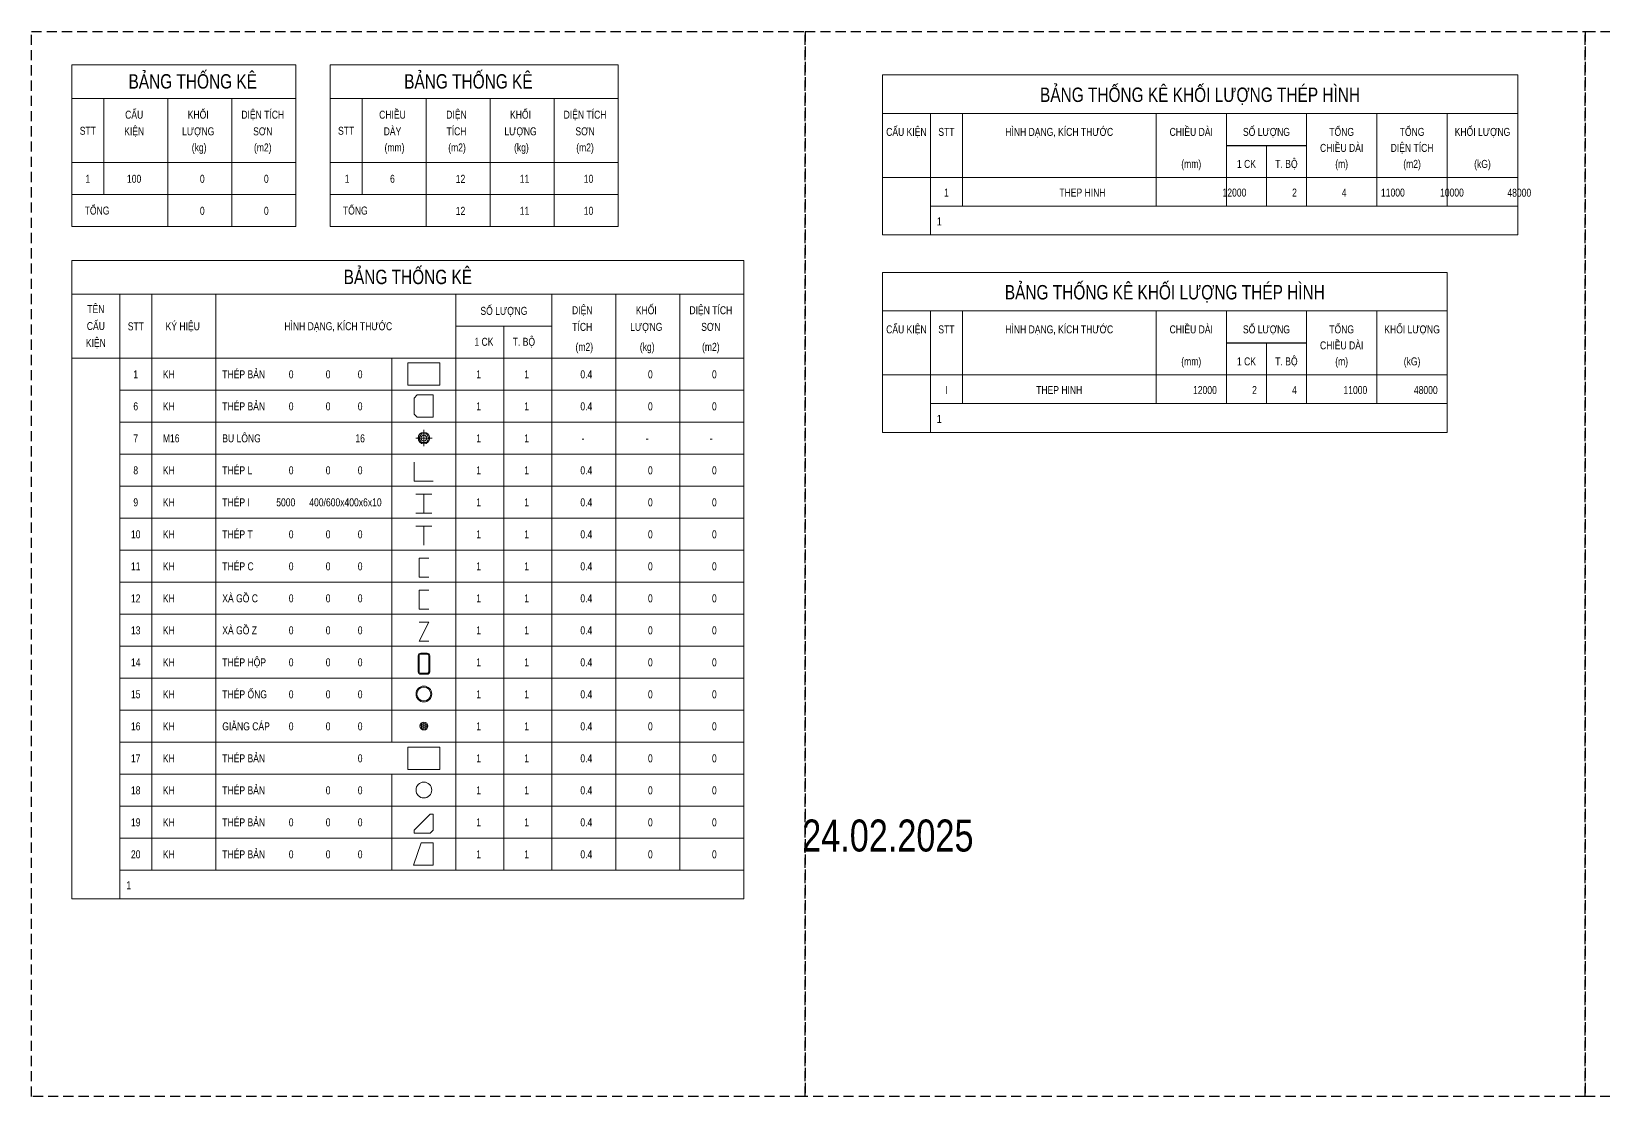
# Model space of a CAD drawing. Header units: millimetres. Extents: x -11032 to 59139, y 0 to 22926.
# Drawn here: x 43279.4 to 43770.6, y 21273.2 to 21606 of the extents above; entities that cross this region are included whole.
import ezdxf
from ezdxf.enums import TextEntityAlignment as Align

# ---------------------------------------------------------------- set-up
doc = ezdxf.new("R2010")
doc.units = ezdxf.units.MM
doc.linetypes.add('$0$HIDDEN2_DBIM', pattern=[4.7625, 3.175, -1.5875])
for name, color, linetype, lineweight in [('DCE_BaoBeTong', 11, 'Continuous', 20), ('DCE_Beam', 3, '$0$HIDDEN2_DBIM', 25), ('DCE_Block', 8, 'Continuous', 9), ('Dce_text', 2, 'Continuous', 30), ('S-Bolt', 1, 'Continuous', 9)]:
    doc.layers.add(name, color=color, linetype=linetype, lineweight=lineweight)
doc.layers.add('KCS_BORDER', color=3, linetype='Continuous')
doc.layers.add('KCS_CHI', color=1, linetype='Continuous')
doc.styles.add('Dce_Text', font='roman.shx', dxfattribs={"width": 0.8, "bigfont": 'vnh.shx'})
doc.styles.add('KCS_SMTEXT', font='arial.ttf', dxfattribs={"width": 0.7})

# ---------------------------------------------------------------- blocks, each defined once
blk = doc.blocks.new('DCE_TH1')
at = {"layer": 'DCE_BaoBeTong', "linetype": 'Continuous'}
for p, q in [((-150, 0.2), (-150, 100.2)), ((0, 0.2), (0, 100.2)), ((100, 0.2), (100, 100.2)), ((300, 0.2), (300, 100.2)), ((850, 0.2), (850, 100.2)), ((1050, 0.2), (1050, 100.2)), ((1200, 0.2), (1200, 100.2)), ((1350, 0.2), (1350, 100.2)), ((1550, 0.2), (1550, 100.2)), ((1750, 0.2), (1750, 100.2)), ((1950, 0.2), (1950, 100.2)), ((0, 0.2), (1950, 0.2))]:
    blk.add_line(p, q, dxfattribs=at)
at = {"layer": 'DCE_BaoBeTong', "color": 1}
blk.add_lwpolyline([(1000, 15), (900, 15), (900, 85), (1000, 85)], close=True, dxfattribs=at)
at = {"layer": 'Dce_text', "color": 2, "style": 'Dce_Text', "width": 0.8}
blk.add_text('THÉP BẢN ', height=25, dxfattribs=at).set_placement((320, 36.8))
for tag, p in [('STT', (49.5, 49.3)), ('L', (535.2, 49.3)), ('B', (650.7, 49.3)), ('t', (750.8, 49.3)), ('SL1', (1120.9, 49.3)), ('SLA', (1270.9, 49.3)), ('DT', (1457.5, 49.3)), ('KL', (1657.5, 49.3)), ('DTS', (1857.5, 49.3))]:
    blk.add_attdef(tag, text='', height=25, dxfattribs=at).set_placement(p, align=Align.MIDDLE)
blk.add_attdef('KH', text='', height=25, dxfattribs=at).set_placement((134.3, 49.3), align=Align.MIDDLE_LEFT)
blk = doc.blocks.new('DCE_BangThongKe')
at = {"layer": 'DCE_BaoBeTong'}
for p, q in [((0, -13.5), (210, -13.5)), ((0, -33.5), (0, -13.5)), ((15, -33.5), (15, -13.5)), ((25, -33.5), (25, -13.5)), ((45, -33.5), (45, -13.5)), ((120, -33.5), (120, -13.5)), ((150, -33.5), (150, -13.5)), ((170, -33.5), (170, -13.5)), ((190, -33.5), (190, -13.5)), ((210, -33.5), (210, -13.5)), ((120, -23.5), (150, -23.5)), ((135, -33.5), (135, -23.5)), ((0, -33.5), (210, -33.5))]:
    blk.add_line(p, q, dxfattribs=at)
blk.add_lwpolyline([(0, -13.5), (210, -13.5), (210, -3), (0, -3)], close=True, dxfattribs=at)
at = {"color": 7, "style": 'Dce_Text', "width": 0.8}
blk.add_text('BẢNG THỐNG KÊ', height=4.5, dxfattribs=at).set_placement((105, -7.5), align=Align.MIDDLE)
for s, p in [('TÊN', (7.5, -19.47)), ('SỐ LƯỢNG', (135, -20)), ('DIỆN', (159.48, -19.81)), ('KHỐI', (179.48, -19.81)), ('DIỆN TÍCH', (199.65, -19.81)), ('CẤU', (7.5, -24.74)), ('STT', (20, -24.83)), ('KÝ HIỆU', (34.65, -24.83)), ('HÌNH DẠNG, KÍCH THƯỚC', (83.24, -24.8)), ('TÍCH', (159.48, -25.01)), ('LƯỢNG', (179.48, -25.01)), ('SƠN', (199.65, -25.01)), ('KIỆN', (7.5, -30.04)), ('1 CK', (128.75, -29.67)), ('T. BỘ', (141.25, -29.67)), ('(m2)', (160.12, -31.25)), ('(kg)', (179.77, -31.25)), ('(m2)', (199.65, -31.25))]:
    blk.add_text(s, height=2.5, dxfattribs=at).set_placement(p, align=Align.CENTER)
blk = doc.blocks.new('DCE_TH2')
at = {"layer": 'DCE_BaoBeTong', "linetype": 'Continuous'}
for p, q in [((0, -100), (0, 0)), ((100, -100), (100, 0)), ((300, -100), (300, 0)), ((500, -100), (500, 0)), ((700, -100), (700, 0)), ((900, -100), (900, 0)), ((0, -100), (900, -100))]:
    blk.add_line(p, q, dxfattribs=at)
at = {"layer": 'Dce_text', "color": 2, "style": 'Dce_Text', "width": 0.8}
for tag, p in [('T2STT', (52.9, -50.9)), ('T2T', (194.6, -50.9)), ('T2DT', (407.5, -50.9)), ('T2KL', (607.5, -50.9)), ('T2DTS', (807.5, -50.9))]:
    blk.add_attdef(tag, text='', height=25, dxfattribs=at).set_placement(p, align=Align.MIDDLE)
blk = doc.blocks.new('Dce_BangTK2')
at = {"layer": 'DCE_BaoBeTong'}
for p, q in [((0, -10.5), (90, -10.5)), ((0, -30.5), (0, -10.5)), ((10, -30.5), (10, -10.5)), ((30, -30.5), (30, -10.5)), ((50, -30.5), (50, -10.5)), ((70, -30.5), (70, -10.5)), ((90, -30.5), (90, -10.5)), ((0, -30.5), (90, -30.5))]:
    blk.add_line(p, q, dxfattribs=at)
blk.add_lwpolyline([(0, -10.5), (90, -10.5), (90, 0), (0, 0)], close=True, dxfattribs=at)
at = {"color": 7, "style": 'Dce_Text', "width": 0.8}
blk.add_text('BẢNG THỐNG KÊ', height=4.5, dxfattribs=at).set_placement((43.2, -4.5), align=Align.MIDDLE)
for s, p in [('CHIỀU', (19.48, -16.81)), ('DIỆN', (39.48, -16.81)), ('KHỐI', (59.48, -16.81)), ('DIỆN TÍCH', (79.65, -16.81)), ('STT', (5, -21.83)), ('DÀY', (19.48, -22.01)), ('TÍCH', (39.48, -22.01)), ('LƯỢNG', (59.48, -22.01)), ('SƠN', (79.65, -22.01)), ('(mm)', (20.12, -27.05)), ('(m2)', (39.65, -27.05)), ('(kg)', (59.77, -27.05)), ('(m2)', (79.65, -27.05))]:
    blk.add_text(s, height=2.5, dxfattribs=at).set_placement(p, align=Align.CENTER)
blk = doc.blocks.new('DCE_TH3')
at = {"layer": 'DCE_BaoBeTong', "linetype": 'Continuous'}
for p, q in [((0, -100), (0, 0)), ((300, -100), (300, 0)), ((500, -100), (500, 0)), ((700, -100), (700, 0)), ((900, -100), (900, 0)), ((0, -100), (900, -100))]:
    blk.add_line(p, q, dxfattribs=at)
at = {"color": 7, "style": 'Dce_Text', "width": 0.8}
blk.add_text('TỔNG', height=25, dxfattribs=at).set_placement((78.7, -62.7), align=Align.CENTER)
at = {"layer": 'Dce_text', "color": 7, "style": 'Dce_Text', "width": 0.8}
for tag, p in [('T2DT', (407.5, -50.9)), ('T2KL', (607.5, -50.9)), ('T2DTS', (807.5, -50.9))]:
    blk.add_attdef(tag, text='', height=25, dxfattribs=at).set_placement(p, align=Align.MIDDLE)
blk = doc.blocks.new('DCE_TH4')
at = {"layer": 'DCE_BaoBeTong', "linetype": 'Continuous'}
for p, q in [((0, -100), (0, 0)), ((100, -100), (100, 0)), ((300, -100), (300, 0)), ((500, -100), (500, 0)), ((700, -100), (700, 0)), ((0, -100), (700, -100))]:
    blk.add_line(p, q, dxfattribs=at)
at = {"layer": 'Dce_text', "color": 2, "style": 'Dce_Text', "width": 0.8}
for tag, p in [('STT', (50, -50.9)), ('CK', (194.6, -50.9)), ('KL', (407.5, -50.9)), ('DTS', (607.5, -50.9))]:
    blk.add_attdef(tag, text='', height=25, dxfattribs=at).set_placement(p, align=Align.MIDDLE)
blk = doc.blocks.new('Dce_BangTK3')
at = {"layer": 'DCE_BaoBeTong'}
for p, q in [((0, -30.5), (0, -10.5)), ((10, -30.5), (10, -10.5)), ((30, -30.5), (30, -10.5)), ((50, -30.5), (50, -10.5)), ((70, -30.5), (70, -10.5)), ((0, -30.5), (70, -30.5))]:
    blk.add_line(p, q, dxfattribs=at)
blk.add_lwpolyline([(0, -10.5), (70, -10.5), (70, 0), (0, 0)], close=True, dxfattribs=at)
at = {"color": 7, "style": 'Dce_Text', "width": 0.8}
blk.add_text('BẢNG THỐNG KÊ', height=4.5, dxfattribs=at).set_placement((37.77, -4.5), align=Align.MIDDLE)
for s, p in [('CẤU', (19.48, -16.81)), ('KHỐI', (39.48, -16.81)), ('DIỆN TÍCH', (59.65, -16.81)), ('STT', (5, -21.83)), ('KIỆN', (19.48, -22.01)), ('LƯỢNG', (39.48, -22.01)), ('SƠN', (59.65, -22.01)), ('(kg)', (39.77, -27.05)), ('(m2)', (59.65, -27.05))]:
    blk.add_text(s, height=2.5, dxfattribs=at).set_placement(p, align=Align.CENTER)
blk = doc.blocks.new('DCE_TH5')
at = {"layer": 'DCE_BaoBeTong', "linetype": 'Continuous'}
for p, q in [((0, -100), (0, 0)), ((300, -100), (300, 0)), ((500, -100), (500, 0)), ((700, -100), (700, 0)), ((0, -100), (700, -100))]:
    blk.add_line(p, q, dxfattribs=at)
at = {"color": 7, "style": 'Dce_Text', "width": 0.8}
blk.add_text('TỔNG', height=25, dxfattribs=at).set_placement((78.7, -62.7), align=Align.CENTER)
at = {"layer": 'Dce_text', "color": 7, "style": 'Dce_Text', "width": 0.8}
for tag, p in [('KL', (407.5, -50.9)), ('DTS', (607.5, -50.9))]:
    blk.add_attdef(tag, text='', height=25, dxfattribs=at).set_placement(p, align=Align.MIDDLE)
blk = doc.blocks.new('DCE_TH6')
at = {"layer": 'DCE_BaoBeTong', "linetype": 'Continuous'}
for p, q in [((-150, 0.2), (-150, 100.2)), ((0, 0.2), (0, 100.2)), ((100, 0.2), (100, 100.2)), ((300, 0.2), (300, 100.2)), ((850, 0.2), (850, 100.2)), ((1050, 0.2), (1050, 100.2)), ((1200, 0.2), (1200, 100.2)), ((1350, 0.2), (1350, 100.2)), ((1550, 0.2), (1550, 100.2)), ((1750, 0.2), (1750, 100.2)), ((1950, 0.2), (1950, 100.2)), ((0, 0.2), (1950, 0.2))]:
    blk.add_line(p, q, dxfattribs=at)
at = {"layer": 'DCE_BaoBeTong', "color": 1}
blk.add_lwpolyline([(979.3, 15), (929.3, 15), (919.3, 25), (919.3, 75), (929.3, 85), (979.3, 85)], close=True, dxfattribs=at)
at = {"layer": 'Dce_text', "color": 2, "style": 'Dce_Text', "width": 0.8}
blk.add_text('THÉP BẢN ', height=25, dxfattribs=at).set_placement((320, 36.8))
for tag, p in [('STT', (49.5, 49.3)), ('L', (535.2, 49.3)), ('B', (650.7, 49.3)), ('t', (750.8, 49.3)), ('SL1', (1120.9, 49.3)), ('SLA', (1270.9, 49.3)), ('DT', (1457.5, 49.3)), ('KL', (1657.5, 49.3)), ('DTS', (1857.5, 49.3))]:
    blk.add_attdef(tag, text='', height=25, dxfattribs=at).set_placement(p, align=Align.MIDDLE)
blk.add_attdef('KH', text='', height=25, dxfattribs=at).set_placement((134.3, 49.3), align=Align.MIDDLE_LEFT)
blk = doc.blocks.new('M0')
at = {"color": 9}
for p, q in [((-1.42, 0), (1.42, 0)), ((0, -1.42), (0, 1.42))]:
    blk.add_line(p, q, dxfattribs=at)
blk.add_lwpolyline([(-0.44, -0.76), (0.44, -0.76), (0.88, 0), (0.44, 0.76), (-0.44, 0.76), (-0.88, 0)], close=True)
at = {"color": 8}
blk.add_circle((0, 0), 1, dxfattribs=at)
blk.add_circle((0, 0), 0.5)
blk = doc.blocks.new('DCE_TH7')
at = {"layer": 'DCE_BaoBeTong', "linetype": 'Continuous'}
for p, q in [((-150, 0.2), (-150, 100.2)), ((0, 0.2), (0, 100.2)), ((100, 0.2), (100, 100.2)), ((300, 0.2), (300, 100.2)), ((850, 0.2), (850, 100.2)), ((1050, 0.2), (1050, 100.2)), ((1200, 0.2), (1200, 100.2)), ((1350, 0.2), (1350, 100.2)), ((1550, 0.2), (1550, 100.2)), ((1750, 0.2), (1750, 100.2)), ((1950, 0.2), (1950, 100.2)), ((0, 0.2), (1950, 0.2))]:
    blk.add_line(p, q, dxfattribs=at)
at = {"layer": 'S-Bolt', "xscale": 18.00000000000007, "yscale": 18.00000000000007, "zscale": 18.00000000000007}
blk.add_blockref('M0', (950, 50.2), dxfattribs=at)
at = {"layer": 'Dce_text', "color": 2, "style": 'Dce_Text', "width": 0.8}
for s, p in [('BU LÔNG', (320, 36.8)), ('-', (1443, 36.8)), ('-', (1643, 36.8)), ('-', (1843, 36.8))]:
    blk.add_text(s, height=25, dxfattribs=at).set_placement(p)
for tag, p in [('STT', (49.5, 49.3)), ('t', (750.8, 49.3)), ('SL1', (1120.9, 49.3)), ('SLA', (1270.9, 49.3))]:
    blk.add_attdef(tag, text='', height=25, dxfattribs=at).set_placement(p, align=Align.MIDDLE)
blk.add_attdef('KH', text='', height=25, dxfattribs=at).set_placement((134.3, 49.3), align=Align.MIDDLE_LEFT)
blk = doc.blocks.new('DCE_TH102')
at = {"layer": 'DCE_BaoBeTong', "linetype": 'Continuous'}
for p, q in [((0, 0), (0, -9)), ((15, 0), (198.5, 0)), ((15, 0), (15, -9)), ((25, 0), (25, -9)), ((85.5, 0), (85.5, -9)), ((107.5, 0), (107.5, -9)), ((120, 0), (120, -9)), ((132.5, 0), (132.5, -9)), ((154.5, 0), (154.5, -9)), ((176.5, 0), (176.5, -9)), ((198.5, 0), (198.5, -9)), ((15, -9), (198.5, -9))]:
    blk.add_line(p, q, dxfattribs=at)
at = {"layer": 'Dce_text', "color": 2, "style": 'Dce_Text', "width": 0.8}
for tag, p in [('SH', (20, -6)), ('SHOW', (55.25, -6))]:
    blk.add_attdef(tag, text='', height=2.5, dxfattribs=at).set_placement(p, align=Align.CENTER)
for tag, p in [('DAI', (104.5, -6)), ('SL1', (117, -6)), ('SLA', (129.5, -6)), ('TCD', (151.5, -6)), ('TDT', (173.5, -6)), ('TL', (195.5, -6))]:
    blk.add_attdef(tag, text='', height=2.5, dxfattribs=at).set_placement(p, align=Align.RIGHT)
at = {"layer": 'KCS_BORDER', "color": 5, "style": 'KCS_SMTEXT', "width": 0.7}
blk.add_attdef('TYPE', (85.49, -9), '', height=0.025, rotation=90, dxfattribs=at)
blk = doc.blocks.new('DCE_TH101')
at = {"layer": 'DCE_BaoBeTong'}
for p, q in [((0, 0), (0, -9)), ((15, 0), (198.5, 0)), ((15, 0), (15, -9)), ((198.5, 0), (198.5, -9)), ((0, -9), (198.5, -9))]:
    blk.add_line(p, q, dxfattribs=at)
at = {"layer": 'Dce_text', "color": 2, "style": 'KCS_SMTEXT', "width": 0.8}
blk.add_attdef('TL', (17, -6), '', height=2.5, dxfattribs=at)
at = {"layer": 'KCS_BORDER', "color": 5, "style": 'KCS_SMTEXT', "width": 0.7}
blk.add_attdef('TYPE', (85.49, -9), '', height=0.025, rotation=90, dxfattribs=at)
blk = doc.blocks.new('DCE_TH100')
at = {"layer": 'DCE_BaoBeTong'}
for p, q in [((0, -32), (0, 0)), ((0, 0), (198.5, 0)), ((198.5, 0), (198.5, -32)), ((0, -12), (198.5, -12)), ((15, -32), (15, -12)), ((25, -32), (25, -12)), ((85.5, -12), (85.5, -32)), ((107.5, -12), (107.5, -32)), ((132.5, -12), (132.5, -32)), ((154.5, -12), (154.5, -32)), ((176.5, -12), (176.5, -32)), ((107.5, -22), (132.5, -22)), ((120, -22), (120, -32)), ((0, -32), (198.5, -32))]:
    blk.add_line(p, q, dxfattribs=at)
at = {"layer": 'KCS_CHI'}
blk.add_line((107.5, -22), (132.5, -22), dxfattribs=at)
at = {"color": 7, "style": 'Dce_Text', "width": 0.8}
blk.add_text('BẢNG THỐNG KÊ KHỐI LƯỢNG THÉP HÌNH', height=4.5, dxfattribs=at).set_placement((99.25, -6), align=Align.MIDDLE)
for s, p in [('CẤU KIỆN', (7.5, -19.04)), ('STT', (20, -19.04)), ('HÌNH DẠNG, KÍCH THƯỚC', (55.25, -19.04)), ('CHIỀU DÀI', (96.5, -19.04)), ('SỐ LƯỢNG', (120, -19.04)), ('TỔNG', (143.5, -19.04)), ('TỔNG', (165.5, -19.04)), ('KHỐI LƯỢNG', (187.5, -19.04)), ('CHIỀU DÀI', (143.5, -24.04)), ('DIỆN TÍCH', (165.5, -24.04)), ('(mm)', (96.5, -29.04)), ('1 CK', (113.75, -29.04)), ('T. BỘ', (126.25, -29.04)), ('(m)', (143.5, -29.04)), ('(m2)', (165.5, -29.04)), ('(kG)', (187.5, -29.04))]:
    blk.add_text(s, height=2.5, dxfattribs=at).set_placement(p, align=Align.CENTER)
blk = doc.blocks.new('DCE_TH102a')
at = {"layer": 'DCE_BaoBeTong', "linetype": 'Continuous'}
for p, q in [((0, 0), (0, -9)), ((15, 0), (176.5, 0)), ((15, 0), (15, -9)), ((25, 0), (25, -9)), ((85.5, 0), (85.5, -9)), ((107.5, 0), (107.5, -9)), ((120, 0), (120, -9)), ((132.5, 0), (132.5, -9)), ((154.5, 0), (154.5, -9)), ((176.5, 0), (176.5, -9)), ((15, -9), (176.5, -9))]:
    blk.add_line(p, q, dxfattribs=at)
at = {"layer": 'Dce_text', "color": 2, "style": 'Dce_Text', "width": 0.8}
for tag, p in [('SH', (20, -6)), ('SHOW', (55.25, -6))]:
    blk.add_attdef(tag, text='', height=2.5, dxfattribs=at).set_placement(p, align=Align.CENTER)
for tag, p in [('DAI', (104.5, -6)), ('SL1', (117, -6)), ('SLA', (129.5, -6)), ('TCD', (151.5, -6)), ('TL', (173.5, -6))]:
    blk.add_attdef(tag, text='', height=2.5, dxfattribs=at).set_placement(p, align=Align.RIGHT)
at = {"layer": 'KCS_BORDER', "color": 5, "style": 'KCS_SMTEXT', "width": 0.7}
blk.add_attdef('TYPE', (85.49, -9), '', height=0.025, rotation=90, dxfattribs=at)
blk = doc.blocks.new('DCE_TH101a')
at = {"layer": 'DCE_BaoBeTong'}
for p, q in [((0, 0), (0, -9)), ((15, 0), (176.5, 0)), ((15, 0), (15, -9)), ((176.5, 0), (176.5, -9)), ((0, -9), (176.5, -9))]:
    blk.add_line(p, q, dxfattribs=at)
at = {"layer": 'Dce_text', "color": 2, "style": 'KCS_SMTEXT', "width": 0.8}
blk.add_attdef('TL', (17, -6), '', height=2.5, dxfattribs=at)
at = {"layer": 'KCS_BORDER', "color": 5, "style": 'KCS_SMTEXT', "width": 0.7}
blk.add_attdef('TYPE', (85.49, -9), '', height=0.025, rotation=90, dxfattribs=at)
blk = doc.blocks.new('DCE_TH100a')
at = {"layer": 'DCE_BaoBeTong'}
for p, q in [((0, -32), (0, 0)), ((0, 0), (176.5, 0)), ((176.5, 0), (176.5, -32)), ((0, -12), (176.5, -12)), ((15, -32), (15, -12)), ((25, -32), (25, -12)), ((85.5, -12), (85.5, -32)), ((107.5, -12), (107.5, -32)), ((132.5, -12), (132.5, -32)), ((154.5, -12), (154.5, -32)), ((107.5, -22), (132.5, -22)), ((120, -22), (120, -32)), ((0, -32), (176.5, -32))]:
    blk.add_line(p, q, dxfattribs=at)
at = {"layer": 'KCS_CHI'}
blk.add_line((107.5, -22), (132.5, -22), dxfattribs=at)
at = {"color": 7, "style": 'Dce_Text', "width": 0.8}
blk.add_text('BẢNG THỐNG KÊ KHỐI LƯỢNG THÉP HÌNH', height=4.5, dxfattribs=at).set_placement((88.25, -6), align=Align.MIDDLE)
for s, p in [('CẤU KIỆN', (7.5, -19.04)), ('STT', (20, -19.04)), ('HÌNH DẠNG, KÍCH THƯỚC', (55.25, -19.04)), ('CHIỀU DÀI', (96.5, -19.04)), ('SỐ LƯỢNG', (120, -19.04)), ('TỔNG', (143.5, -19.04)), ('KHỐI LƯỢNG', (165.5, -19.04)), ('CHIỀU DÀI', (143.5, -24.04)), ('(mm)', (96.5, -29.04)), ('1 CK', (113.75, -29.04)), ('T. BỘ', (126.25, -29.04)), ('(m)', (143.5, -29.04)), ('(kG)', (165.5, -29.04))]:
    blk.add_text(s, height=2.5, dxfattribs=at).set_placement(p, align=Align.CENTER)
blk = doc.blocks.new('DCE_TH19')
at = {"layer": 'DCE_BaoBeTong', "linetype": 'Continuous'}
for p, q in [((-150, 0.2), (-150, 100.2)), ((0, 0.2), (0, 100.2)), ((100, 0.2), (100, 100.2)), ((300, 0.2), (300, 100.2)), ((850, 0.2), (850, 100.2)), ((1050, 0.2), (1050, 100.2)), ((1200, 0.2), (1200, 100.2)), ((1350, 0.2), (1350, 100.2)), ((1550, 0.2), (1550, 100.2)), ((1750, 0.2), (1750, 100.2)), ((1950, 0.2), (1950, 100.2)), ((0, 0.2), (1950, 0.2))]:
    blk.add_line(p, q, dxfattribs=at)
at = {"layer": 'DCE_BaoBeTong', "color": 1}
blk.add_lwpolyline([(969.3, 15), (919.3, 15), (919.3, 25), (919.3, 25), (969.3, 75), (979.3, 75), (979.3, 25)], close=True, dxfattribs=at)
at = {"layer": 'Dce_text', "color": 2, "style": 'Dce_Text', "width": 0.8}
blk.add_text('THÉP BẢN ', height=25, dxfattribs=at).set_placement((320, 36.8))
for tag, p in [('STT', (49.5, 49.3)), ('L', (535.2, 49.3)), ('B', (650.7, 49.3)), ('t', (750.8, 49.3)), ('SL1', (1120.9, 49.3)), ('SLA', (1270.9, 49.3)), ('DT', (1457.5, 49.3)), ('KL', (1657.5, 49.3)), ('DTS', (1857.5, 49.3))]:
    blk.add_attdef(tag, text='', height=25, dxfattribs=at).set_placement(p, align=Align.MIDDLE)
blk.add_attdef('KH', text='', height=25, dxfattribs=at).set_placement((134.3, 49.3), align=Align.MIDDLE_LEFT)
blk = doc.blocks.new('DCE_TH101b')
at = {"layer": 'DCE_BaoBeTong'}
for p, q in [((0, 0), (0, -9)), ((15, 0), (15, -9)), ((210, 0), (210, -9)), ((0, -9), (210, -9))]:
    blk.add_line(p, q, dxfattribs=at)
at = {"layer": 'Dce_text', "color": 2, "style": 'KCS_SMTEXT', "width": 0.8}
blk.add_attdef('TL', (17, -6), '', height=2.5, dxfattribs=at)
at = {"layer": 'KCS_BORDER', "color": 5, "style": 'KCS_SMTEXT', "width": 0.7}
blk.add_attdef('TYPE', (85.49, -9), '', height=0.025, rotation=90, dxfattribs=at)
blk = doc.blocks.new('DCE_TH20')
at = {"layer": 'DCE_BaoBeTong', "linetype": 'Continuous'}
for p, q in [((-150, 0.2), (-150, 100.2)), ((0, 0.2), (0, 100.2)), ((100, 0.2), (100, 100.2)), ((300, 0.2), (300, 100.2)), ((850, 0.2), (850, 100.2)), ((1050, 0.2), (1050, 100.2)), ((1200, 0.2), (1200, 100.2)), ((1350, 0.2), (1350, 100.2)), ((1550, 0.2), (1550, 100.2)), ((1750, 0.2), (1750, 100.2)), ((1950, 0.2), (1950, 100.2)), ((0, 0.2), (1950, 0.2))]:
    blk.add_line(p, q, dxfattribs=at)
at = {"layer": 'DCE_BaoBeTong', "color": 1}
blk.add_lwpolyline([(979.3, 15), (917.2, 15), (941.3, 85), (979.3, 85)], close=True, dxfattribs=at)
at = {"layer": 'Dce_text', "color": 2, "style": 'Dce_Text', "width": 0.8}
blk.add_text('THÉP BẢN ', height=25, dxfattribs=at).set_placement((320, 36.8))
for tag, p in [('STT', (49.5, 49.3)), ('L', (535.2, 49.3)), ('B', (650.7, 49.3)), ('t', (750.8, 49.3)), ('SL1', (1120.9, 49.3)), ('SLA', (1270.9, 49.3)), ('DT', (1457.5, 49.3)), ('KL', (1657.5, 49.3)), ('DTS', (1857.5, 49.3))]:
    blk.add_attdef(tag, text='', height=25, dxfattribs=at).set_placement(p, align=Align.MIDDLE)
blk.add_attdef('KH', text='', height=25, dxfattribs=at).set_placement((134.3, 49.3), align=Align.MIDDLE_LEFT)
blk = doc.blocks.new('DCE_TH8')
at = {"layer": 'DCE_BaoBeTong', "linetype": 'Continuous'}
for p, q in [((-150, 0.2), (-150, 100.2)), ((0, 0.2), (0, 100.2)), ((100, 0.2), (100, 100.2)), ((300, 0.2), (300, 100.2)), ((850, 0.2), (850, 100.2)), ((1050, 0.2), (1050, 100.2)), ((1200, 0.2), (1200, 100.2)), ((1350, 0.2), (1350, 100.2)), ((1550, 0.2), (1550, 100.2)), ((1750, 0.2), (1750, 100.2)), ((1950, 0.2), (1950, 100.2)), ((0, 0.2), (1950, 0.2))]:
    blk.add_line(p, q, dxfattribs=at)
at = {"layer": 'DCE_BaoBeTong', "color": 1}
blk.add_lwpolyline([(919.3, 75), (919.3, 15), (979.3, 15)], dxfattribs=at)
at = {"layer": 'Dce_text', "color": 2, "style": 'Dce_Text', "width": 0.8}
blk.add_text('THÉP L', height=25, dxfattribs=at).set_placement((320, 36.8))
for tag, p in [('STT', (49.5, 49.3)), ('L', (535.2, 49.3)), ('B', (650.7, 49.3)), ('t', (750.8, 49.3)), ('SL1', (1120.9, 49.3)), ('SLA', (1270.9, 49.3)), ('DT', (1457.5, 49.3)), ('KL', (1657.5, 49.3)), ('DTS', (1857.5, 49.3))]:
    blk.add_attdef(tag, text='', height=25, dxfattribs=at).set_placement(p, align=Align.MIDDLE)
blk.add_attdef('KH', text='', height=25, dxfattribs=at).set_placement((134.3, 49.3), align=Align.MIDDLE_LEFT)
blk = doc.blocks.new('DCE_TH9')
at = {"layer": 'DCE_BaoBeTong', "linetype": 'Continuous'}
for p, q in [((-150, 0.2), (-150, 100.2)), ((0, 0.2), (0, 100.2)), ((100, 0.2), (100, 100.2)), ((300, 0.2), (300, 100.2)), ((850, 0.2), (850, 100.2)), ((1050, 0.2), (1050, 100.2)), ((1200, 0.2), (1200, 100.2)), ((1350, 0.2), (1350, 100.2)), ((1550, 0.2), (1550, 100.2)), ((1750, 0.2), (1750, 100.2)), ((1950, 0.2), (1950, 100.2)), ((0, 0.2), (1950, 0.2))]:
    blk.add_line(p, q, dxfattribs=at)
at = {"layer": 'DCE_BaoBeTong', "color": 1}
blk.add_lwpolyline([(975, 75), (925, 75), (950, 75), (975, 75), (950, 75), (950, 15), (975, 15), (925, 15), (975, 15)], dxfattribs=at)
at = {"layer": 'Dce_text', "color": 2, "style": 'Dce_Text', "width": 0.8}
blk.add_text('THÉP I', height=25, dxfattribs=at).set_placement((320, 36.8))
for tag, p in [('STT', (49.5, 49.3)), ('L', (535.2, 49.3)), ('B', (650.7, 49.3)), ('t', (750.8, 49.3)), ('SL1', (1120.9, 49.3)), ('SLA', (1270.9, 49.3)), ('DT', (1457.5, 49.3)), ('KL', (1657.5, 49.3)), ('DTS', (1857.5, 49.3))]:
    blk.add_attdef(tag, text='', height=25, dxfattribs=at).set_placement(p, align=Align.MIDDLE)
blk.add_attdef('KH', text='', height=25, dxfattribs=at).set_placement((134.3, 49.3), align=Align.MIDDLE_LEFT)
blk = doc.blocks.new('DCE_TH10')
at = {"layer": 'DCE_BaoBeTong', "linetype": 'Continuous'}
for p, q in [((-150, 0.2), (-150, 100.2)), ((0, 0.2), (0, 100.2)), ((100, 0.2), (100, 100.2)), ((300, 0.2), (300, 100.2)), ((850, 0.2), (850, 100.2)), ((1050, 0.2), (1050, 100.2)), ((1200, 0.2), (1200, 100.2)), ((1350, 0.2), (1350, 100.2)), ((1550, 0.2), (1550, 100.2)), ((1750, 0.2), (1750, 100.2)), ((1950, 0.2), (1950, 100.2)), ((0, 0.2), (1950, 0.2))]:
    blk.add_line(p, q, dxfattribs=at)
at = {"layer": 'DCE_BaoBeTong', "color": 1}
blk.add_lwpolyline([(975, 75), (925, 75), (950, 75), (975, 75), (950, 75), (950, 15)], dxfattribs=at)
at = {"layer": 'Dce_text', "color": 2, "style": 'Dce_Text', "width": 0.8}
blk.add_text('THÉP T', height=25, dxfattribs=at).set_placement((320, 36.8))
for tag, p in [('STT', (49.5, 49.3)), ('L', (535.2, 49.3)), ('B', (650.7, 49.3)), ('t', (750.8, 49.3)), ('SL1', (1120.9, 49.3)), ('SLA', (1270.9, 49.3)), ('DT', (1457.5, 49.3)), ('KL', (1657.5, 49.3)), ('DTS', (1857.5, 49.3))]:
    blk.add_attdef(tag, text='', height=25, dxfattribs=at).set_placement(p, align=Align.MIDDLE)
blk.add_attdef('KH', text='', height=25, dxfattribs=at).set_placement((134.3, 49.3), align=Align.MIDDLE_LEFT)
blk = doc.blocks.new('DCE_TH11')
at = {"layer": 'DCE_BaoBeTong', "linetype": 'Continuous'}
for p, q in [((-150, 0.2), (-150, 100.2)), ((0, 0.2), (0, 100.2)), ((100, 0.2), (100, 100.2)), ((300, 0.2), (300, 100.2)), ((850, 0.2), (850, 100.2)), ((1050, 0.2), (1050, 100.2)), ((1200, 0.2), (1200, 100.2)), ((1350, 0.2), (1350, 100.2)), ((1550, 0.2), (1550, 100.2)), ((1750, 0.2), (1750, 100.2)), ((1950, 0.2), (1950, 100.2)), ((0, 0.2), (1950, 0.2))]:
    blk.add_line(p, q, dxfattribs=at)
at = {"layer": 'DCE_BaoBeTong', "color": 1}
blk.add_lwpolyline([(965, 15), (935, 15), (935, 75), (965, 75)], dxfattribs=at)
at = {"layer": 'Dce_text', "color": 2, "style": 'Dce_Text', "width": 0.8}
blk.add_text('THÉP C', height=25, dxfattribs=at).set_placement((320, 36.8))
for tag, p in [('STT', (49.5, 49.3)), ('L', (535.2, 49.3)), ('B', (650.7, 49.3)), ('t', (750.8, 49.3)), ('SL1', (1120.9, 49.3)), ('SLA', (1270.9, 49.3)), ('DT', (1457.5, 49.3)), ('KL', (1657.5, 49.3)), ('DTS', (1857.5, 49.3))]:
    blk.add_attdef(tag, text='', height=25, dxfattribs=at).set_placement(p, align=Align.MIDDLE)
blk.add_attdef('KH', text='', height=25, dxfattribs=at).set_placement((134.3, 49.3), align=Align.MIDDLE_LEFT)
blk = doc.blocks.new('DCE_TH12')
at = {"layer": 'DCE_BaoBeTong', "linetype": 'Continuous'}
for p, q in [((-150, 0.2), (-150, 100.2)), ((0, 0.2), (0, 100.2)), ((100, 0.2), (100, 100.2)), ((300, 0.2), (300, 100.2)), ((850, 0.2), (850, 100.2)), ((1050, 0.2), (1050, 100.2)), ((1200, 0.2), (1200, 100.2)), ((1350, 0.2), (1350, 100.2)), ((1550, 0.2), (1550, 100.2)), ((1750, 0.2), (1750, 100.2)), ((1950, 0.2), (1950, 100.2)), ((0, 0.2), (1950, 0.2))]:
    blk.add_line(p, q, dxfattribs=at)
at = {"layer": 'DCE_BaoBeTong', "color": 1}
blk.add_lwpolyline([(965, 15), (935, 15), (935, 75), (965, 75)], dxfattribs=at)
at = {"layer": 'Dce_text', "color": 2, "style": 'Dce_Text', "width": 0.8}
blk.add_text('XÀ GỒ C', height=25, dxfattribs=at).set_placement((320, 36.8))
for tag, p in [('STT', (49.5, 49.3)), ('L', (535.2, 49.3)), ('B', (650.7, 49.3)), ('t', (750.8, 49.3)), ('SL1', (1120.9, 49.3)), ('SLA', (1270.9, 49.3)), ('DT', (1457.5, 49.3)), ('KL', (1657.5, 49.3)), ('DTS', (1857.5, 49.3))]:
    blk.add_attdef(tag, text='', height=25, dxfattribs=at).set_placement(p, align=Align.MIDDLE)
blk.add_attdef('KH', text='', height=25, dxfattribs=at).set_placement((134.3, 49.3), align=Align.MIDDLE_LEFT)
blk = doc.blocks.new('DCE_TH13')
at = {"layer": 'DCE_BaoBeTong', "linetype": 'Continuous'}
for p, q in [((-150, 0.2), (-150, 100.2)), ((0, 0.2), (0, 100.2)), ((100, 0.2), (100, 100.2)), ((300, 0.2), (300, 100.2)), ((850, 0.2), (850, 100.2)), ((1050, 0.2), (1050, 100.2)), ((1200, 0.2), (1200, 100.2)), ((1350, 0.2), (1350, 100.2)), ((1550, 0.2), (1550, 100.2)), ((1750, 0.2), (1750, 100.2)), ((1950, 0.2), (1950, 100.2)), ((0, 0.2), (1950, 0.2))]:
    blk.add_line(p, q, dxfattribs=at)
at = {"layer": 'DCE_BaoBeTong', "color": 1}
blk.add_lwpolyline([(935, 75), (965, 75), (935, 15), (965, 15)], dxfattribs=at)
at = {"layer": 'Dce_text', "color": 2, "style": 'Dce_Text', "width": 0.8}
blk.add_text('XÀ GỒ Z', height=25, dxfattribs=at).set_placement((320, 36.8))
for tag, p in [('STT', (49.5, 49.3)), ('L', (535.2, 49.3)), ('B', (650.7, 49.3)), ('t', (750.8, 49.3)), ('SL1', (1120.9, 49.3)), ('SLA', (1270.9, 49.3)), ('DT', (1457.5, 49.3)), ('KL', (1657.5, 49.3)), ('DTS', (1857.5, 49.3))]:
    blk.add_attdef(tag, text='', height=25, dxfattribs=at).set_placement(p, align=Align.MIDDLE)
blk.add_attdef('KH', text='', height=25, dxfattribs=at).set_placement((134.3, 49.3), align=Align.MIDDLE_LEFT)
blk = doc.blocks.new('DCE_TH14')
at = {"layer": 'DCE_BaoBeTong', "linetype": 'Continuous'}
for p, q in [((-150, 0.2), (-150, 100.2)), ((0, 0.2), (0, 100.2)), ((100, 0.2), (100, 100.2)), ((300, 0.2), (300, 100.2)), ((850, 0.2), (850, 100.2)), ((1050, 0.2), (1050, 100.2)), ((1200, 0.2), (1200, 100.2)), ((1350, 0.2), (1350, 100.2)), ((1550, 0.2), (1550, 100.2)), ((1750, 0.2), (1750, 100.2)), ((1950, 0.2), (1950, 100.2)), ((0, 0.2), (1950, 0.2))]:
    blk.add_line(p, q, dxfattribs=at)
at = {"layer": 'DCE_BaoBeTong', "color": 1}
for points in [[(932, 70), (932, 20, 0.414214), (940, 12), (960, 12, 0.414214), (968, 20), (968, 70, 0.414214), (960, 78), (940, 78, 0.414214)], [(935, 70), (935, 20, 0.414214), (940, 15), (960, 15, 0.414214), (965, 20), (965, 70, 0.414214), (960, 75), (940, 75, 0.414214)]]:
    blk.add_lwpolyline(points, format="xyb", close=True, dxfattribs=at)
at = {"layer": 'Dce_text', "color": 2, "style": 'Dce_Text', "width": 0.8}
blk.add_text('THÉP HỘP', height=25, dxfattribs=at).set_placement((320, 36.8))
for tag, p in [('STT', (49.5, 49.3)), ('L', (535.2, 49.3)), ('B', (650.7, 49.3)), ('t', (750.8, 49.3)), ('SL1', (1120.9, 49.3)), ('SLA', (1270.9, 49.3)), ('DT', (1457.5, 49.3)), ('KL', (1657.5, 49.3)), ('DTS', (1857.5, 49.3))]:
    blk.add_attdef(tag, text='', height=25, dxfattribs=at).set_placement(p, align=Align.MIDDLE)
blk.add_attdef('KH', text='', height=25, dxfattribs=at).set_placement((134.3, 49.3), align=Align.MIDDLE_LEFT)
blk = doc.blocks.new('DCE_TH15')
at = {"layer": 'DCE_BaoBeTong', "linetype": 'Continuous'}
for p, q in [((-150, 0.2), (-150, 100.2)), ((0, 0.2), (0, 100.2)), ((100, 0.2), (100, 100.2)), ((300, 0.2), (300, 100.2)), ((850, 0.2), (850, 100.2)), ((1050, 0.2), (1050, 100.2)), ((1200, 0.2), (1200, 100.2)), ((1350, 0.2), (1350, 100.2)), ((1550, 0.2), (1550, 100.2)), ((1750, 0.2), (1750, 100.2)), ((1950, 0.2), (1950, 100.2)), ((0, 0.2), (1950, 0.2))]:
    blk.add_line(p, q, dxfattribs=at)
at = {"layer": 'DCE_BaoBeTong', "color": 1}
for radius in [24.7, 21.7]:
    blk.add_circle((950, 50.2), radius, dxfattribs=at)
at = {"layer": 'Dce_text', "color": 2, "style": 'Dce_Text', "width": 0.8}
blk.add_text('THÉP ỐNG', height=25, dxfattribs=at).set_placement((320, 36.8))
for tag, p in [('STT', (49.5, 49.3)), ('L', (535.2, 49.3)), ('B', (650.7, 49.3)), ('t', (750.8, 49.3)), ('SL1', (1120.9, 49.3)), ('SLA', (1270.9, 49.3)), ('DT', (1457.5, 49.3)), ('KL', (1657.5, 49.3)), ('DTS', (1857.5, 49.3))]:
    blk.add_attdef(tag, text='', height=25, dxfattribs=at).set_placement(p, align=Align.MIDDLE)
blk.add_attdef('KH', text='', height=25, dxfattribs=at).set_placement((134.3, 49.3), align=Align.MIDDLE_LEFT)
blk = doc.blocks.new('DCE_TH16')
at = {"layer": 'DCE_BaoBeTong'}
h = blk.add_hatch(dxfattribs=at)
h.set_pattern_fill('HONEY', color=9, scale=30)
h.set_pattern_definition([(0, (236232.996, -124717.1913), (5.625, 3.247595264), [3.75, -7.5]), (120, (236232.996, -124717.1913), (-5.625, 3.247595264), [3.75, -7.5]), (60, (236232.996, -124717.1913), (1e-15, 6.49519053), [-7.5, 3.75])])
h.paths.add_polyline_path([(962.3, 50.2, 1), (937.7, 50.2, 1)])
at = {"layer": 'DCE_BaoBeTong', "linetype": 'Continuous'}
for p, q in [((-150, 0.2), (-150, 100.2)), ((0, 0.2), (0, 100.2)), ((100, 0.2), (100, 100.2)), ((300, 0.2), (300, 100.2)), ((850, 0.2), (850, 100.2)), ((1050, 0.2), (1050, 100.2)), ((1200, 0.2), (1200, 100.2)), ((1350, 0.2), (1350, 100.2)), ((1550, 0.2), (1550, 100.2)), ((1750, 0.2), (1750, 100.2)), ((1950, 0.2), (1950, 100.2)), ((0, 0.2), (1950, 0.2))]:
    blk.add_line(p, q, dxfattribs=at)
at = {"layer": 'DCE_BaoBeTong', "color": 1}
blk.add_circle((950, 50.2), 12.3, dxfattribs=at)
at = {"layer": 'Dce_text', "color": 2, "style": 'Dce_Text', "width": 0.8}
blk.add_text('GIẰNG CÁP', height=25, dxfattribs=at).set_placement((320, 36.8))
for tag, p in [('STT', (49.5, 49.3)), ('L', (535.2, 49.3)), ('B', (650.7, 49.3)), ('t', (750.8, 49.3)), ('SL1', (1120.9, 49.3)), ('SLA', (1270.9, 49.3)), ('DT', (1457.5, 49.3)), ('KL', (1657.5, 49.3)), ('DTS', (1857.5, 49.3))]:
    blk.add_attdef(tag, text='', height=25, dxfattribs=at).set_placement(p, align=Align.MIDDLE)
blk.add_attdef('KH', text='', height=25, dxfattribs=at).set_placement((134.3, 49.3), align=Align.MIDDLE_LEFT)
blk = doc.blocks.new('DCE_TH17')
at = {"layer": 'DCE_BaoBeTong', "linetype": 'Continuous'}
for p, q in [((-150, 0.2), (-150, 100.2)), ((0, 0.2), (0, 100.2)), ((100, 0.2), (100, 100.2)), ((300, 0.2), (300, 100.2)), ((1050, 0.2), (1050, 100.2)), ((1200, 0.2), (1200, 100.2)), ((1350, 0.2), (1350, 100.2)), ((1550, 0.2), (1550, 100.2)), ((1750, 0.2), (1750, 100.2)), ((1950, 0.2), (1950, 100.2)), ((0, 0.2), (1950, 0.2))]:
    blk.add_line(p, q, dxfattribs=at)
at = {"layer": 'Dce_text', "color": 2, "style": 'Dce_Text', "width": 0.8}
blk.add_text('THÉP BẢN ', height=25, dxfattribs=at).set_placement((320, 36.8))
for tag, p in [('STT', (49.5, 49.3)), ('t', (750.8, 49.3)), ('SL1', (1120.9, 49.3)), ('SLA', (1270.9, 49.3)), ('DT', (1457.5, 49.3)), ('KL', (1657.5, 49.3)), ('DTS', (1857.5, 49.3))]:
    blk.add_attdef(tag, text='', height=25, dxfattribs=at).set_placement(p, align=Align.MIDDLE)
blk.add_attdef('KH', text='', height=25, dxfattribs=at).set_placement((134.3, 49.3), align=Align.MIDDLE_LEFT)
blk = doc.blocks.new('DCE_TH18')
at = {"layer": 'DCE_BaoBeTong', "linetype": 'Continuous'}
for p, q in [((-150, 0.2), (-150, 100.2)), ((0, 0.2), (0, 100.2)), ((100, 0.2), (100, 100.2)), ((300, 0.2), (300, 100.2)), ((850, 0.2), (850, 100.2)), ((1050, 0.2), (1050, 100.2)), ((1200, 0.2), (1200, 100.2)), ((1350, 0.2), (1350, 100.2)), ((1550, 0.2), (1550, 100.2)), ((1750, 0.2), (1750, 100.2)), ((1950, 0.2), (1950, 100.2)), ((0, 0.2), (1950, 0.2))]:
    blk.add_line(p, q, dxfattribs=at)
at = {"layer": 'DCE_BaoBeTong', "color": 1}
blk.add_circle((950, 50.2), 24.7, dxfattribs=at)
at = {"layer": 'Dce_text', "color": 2, "style": 'Dce_Text', "width": 0.8}
blk.add_text('THÉP BẢN', height=25, dxfattribs=at).set_placement((320, 36.8))
for tag, p in [('STT', (49.5, 49.3)), ('B', (650.7, 49.3)), ('t', (750.8, 49.3)), ('SL1', (1120.9, 49.3)), ('SLA', (1270.9, 49.3)), ('DT', (1457.5, 49.3)), ('KL', (1657.5, 49.3)), ('DTS', (1857.5, 49.3))]:
    blk.add_attdef(tag, text='', height=25, dxfattribs=at).set_placement(p, align=Align.MIDDLE)
blk.add_attdef('KH', text='', height=25, dxfattribs=at).set_placement((134.3, 49.3), align=Align.MIDDLE_LEFT)

msp = doc.modelspace()

# ---------------------------------------------------------------- linework, layer by layer
at = {"layer": 'DCE_BaoBeTong', "color": 1}
msp.add_lwpolyline([(43407.03, 21375.33), (43397.03, 21375.33), (43397.03, 21382.33), (43407.03, 21382.33)], close=True, dxfattribs=at)
at = {"layer": 'DCE_Beam'}
for points in [[(43279.4, 21606.01), (43521.14, 21606.01), (43521.14, 21273.16), (43279.4, 21273.16)], [(43521.14, 21606.01), (43764.91, 21606.01), (43764.91, 21273.16), (43521.14, 21273.16)], [(43764.91, 21606.01), (44039.48, 21606.01), (44039.48, 21273.16), (43764.91, 21273.16)]]:
    msp.add_lwpolyline(points, close=True, dxfattribs=at)

# ---------------------------------------------------------------- block references
at = {"layer": 'DCE_BaoBeTong'}
for name, p in [('DCE_TH100', (43545.29, 21592.4)), ('DCE_TH100a', (43545.29, 21530.69))]:
    msp.add_blockref(name, p, dxfattribs=at)
ref = msp.add_blockref('DCE_TH102', (43545.29, 21560.4), dxfattribs=at)
ref.add_attrib('SHOW', 'THEP HINH', dxfattribs={"layer": 'Dce_text', "color": 2, "height": 2.5, "style": 'Dce_Text', "width": 0.8}).set_placement((43607.79, 21554.4), align=Align.CENTER)
ref.add_attrib('SH', '1', dxfattribs={"layer": 'Dce_text', "color": 2, "height": 2.5, "style": 'Dce_Text', "width": 0.8}).set_placement((43565.29, 21554.4), align=Align.CENTER)
ref.add_attrib('DAI', '12000', dxfattribs={"layer": 'Dce_text', "color": 2, "height": 2.5, "style": 'Dce_Text', "width": 0.8}).set_placement((43655.29, 21554.4), align=Align.CENTER)
ref.add_attrib('SL1', '2', dxfattribs={"layer": 'Dce_text', "color": 2, "height": 2.5, "style": 'Dce_Text', "width": 0.8}).set_placement((43674.79, 21554.4), align=Align.RIGHT)
ref.add_attrib('SLA', '4', dxfattribs={"layer": 'Dce_text', "color": 2, "height": 2.5, "style": 'Dce_Text', "width": 0.8}).set_placement((43690.3, 21554.4), align=Align.RIGHT)
ref.add_attrib('TL', '48000', dxfattribs={"layer": 'Dce_text', "color": 2, "height": 2.5, "style": 'Dce_Text', "width": 0.8}).set_placement((43744.29, 21555.61), align=Align.MIDDLE)
ref.add_attrib('TYPE', '2', (43630.78, 21551.4), dxfattribs={"layer": 'KCS_BORDER', "color": 5, "height": 0.025, "rotation": 90, "style": 'KCS_SMTEXT', "width": 0.7})
ref.add_attrib('TCD', '11000', dxfattribs={"layer": 'Dce_text', "color": 2, "height": 2.5, "style": 'Dce_Text', "width": 0.8}).set_placement((43708.52, 21554.4), align=Align.RIGHT)
ref.add_attrib('TDT', '10000', dxfattribs={"layer": 'Dce_text', "color": 2, "height": 2.5, "style": 'Dce_Text', "width": 0.8}).set_placement((43726.97, 21554.4), align=Align.RIGHT)
for name, p, values in [('DCE_TH101', (43545.29, 21551.4), {'TYPE': '0', 'TL': '1'}), ('DCE_TH102a', (43545.29, 21498.69), {'SHOW': 'THEP HINH', 'SH': 'I', 'DAI': '12000', 'SL1': '2', 'SLA': '4', 'TL': '48000', 'TYPE': '2', 'TCD': '11000'}), ('DCE_TH101a', (43545.29, 21489.69), {'TYPE': '0', 'TL': '1'}), ('DCE_TH101b', (43292.03, 21343.94), {'TYPE': '0', 'TL': '1'})]:
    msp.add_blockref(name, p, dxfattribs=at).add_auto_attribs(values)
at = {"layer": 'DCE_Beam'}
for name, p in [('Dce_BangTK3', (43292.03, 21595.55)), ('Dce_BangTK2', (43372.73, 21595.55))]:
    msp.add_blockref(name, p, dxfattribs=at)
at = {"layer": 'DCE_Block', "xscale": 0.1, "yscale": 0.1, "zscale": 0.1}
for name, p, values in [('DCE_TH4', (43292.03, 21565.05), {'DTS': '0', 'KL': '0', 'CK': '100', 'STT': '1'}), ('DCE_TH2', (43372.73, 21565.05), {'T2DTS': '10', 'T2KL': '11', 'T2DT': '12', 'T2T': '6', 'T2STT': '1'}), ('DCE_TH5', (43292.03, 21555.05), {'DTS': '0', 'KL': '0'}), ('DCE_TH3', (43372.73, 21555.05), {'T2DTS': '10', 'T2KL': '11', 'T2DT': '12'}), ('DCE_TH1', (43307.03, 21493.92), {'DTS': '0', 'KH': 'KH', 'KL': '0', 'DT': '0.4', 'SLA': '1', 'SL1': '1', 'STT': '1', 't': '0', 'L': '0', 'B': '0'}), ('DCE_TH6', (43307.03, 21483.92), {'DTS': '0', 'KH': 'KH', 'KL': '0', 'DT': '0.4', 'SLA': '1', 'SL1': '1', 'STT': '6', 't': '0', 'L': '0', 'B': '0'}), ('DCE_TH7', (43307.03, 21473.92), {'KH': 'M16', 'SLA': '1', 'SL1': '1', 'STT': '7', 't': '16'}), ('DCE_TH8', (43307.03, 21463.92), {'DTS': '0', 'KH': 'KH', 'KL': '0', 'DT': '0.4', 'SLA': '1', 'SL1': '1', 'STT': '8', 't': '0', 'L': '0', 'B': '0'}), ('DCE_TH10', (43307.03, 21443.92), {'DTS': '0', 'KH': 'KH', 'KL': '0', 'DT': '0.4', 'SLA': '1', 'SL1': '1', 'STT': '10', 't': '0', 'L': '0', 'B': '0'}), ('DCE_TH11', (43307.03, 21433.92), {'DTS': '0', 'KH': 'KH', 'KL': '0', 'DT': '0.4', 'SLA': '1', 'SL1': '1', 'STT': '11', 't': '0', 'L': '0', 'B': '0'}), ('DCE_TH12', (43307.03, 21423.92), {'DTS': '0', 'KH': 'KH', 'KL': '0', 'DT': '0.4', 'SLA': '1', 'SL1': '1', 'STT': '12', 't': '0', 'L': '0', 'B': '0'}), ('DCE_TH13', (43307.03, 21413.92), {'DTS': '0', 'KH': 'KH', 'KL': '0', 'DT': '0.4', 'SLA': '1', 'SL1': '1', 'STT': '13', 't': '0', 'L': '0', 'B': '0'}), ('DCE_TH14', (43307.03, 21403.92), {'DTS': '0', 'KH': 'KH', 'KL': '0', 'DT': '0.4', 'SLA': '1', 'SL1': '1', 'STT': '14', 't': '0', 'L': '0', 'B': '0'}), ('DCE_TH15', (43307.03, 21393.92), {'DTS': '0', 'KH': 'KH', 'KL': '0', 'DT': '0.4', 'SLA': '1', 'SL1': '1', 'STT': '15', 't': '0', 'L': '0', 'B': '0'}), ('DCE_TH16', (43307.03, 21383.92), {'DTS': '0', 'KH': 'KH', 'KL': '0', 'DT': '0.4', 'SLA': '1', 'SL1': '1', 'STT': '16', 't': '0', 'L': '0', 'B': '0'}), ('DCE_TH17', (43307.03, 21373.92), {'DTS': '0', 'KH': 'KH', 'KL': '0', 'DT': '0.4', 'SLA': '1', 'SL1': '1', 'STT': '17', 't': '0'}), ('DCE_TH18', (43307.03, 21363.92), {'DTS': '0', 'KH': 'KH', 'KL': '0', 'DT': '0.4', 'SLA': '1', 'SL1': '1', 'STT': '18', 't': '0', 'B': '0'}), ('DCE_TH19', (43307.03, 21353.92), {'DTS': '0', 'KH': 'KH', 'KL': '0', 'DT': '0.4', 'SLA': '1', 'SL1': '1', 'STT': '19', 't': '0', 'L': '0', 'B': '0'}), ('DCE_TH20', (43307.03, 21343.92), {'DTS': '0', 'KH': 'KH', 'KL': '0', 'DT': '0.4', 'SLA': '1', 'SL1': '1', 'STT': '20', 't': '0', 'L': '0', 'B': '0'})]:
    msp.add_blockref(name, p, dxfattribs=at).add_auto_attribs(values)
at = {"layer": 'DCE_Block'}
msp.add_blockref('DCE_BangThongKe', (43292.03, 21537.44), dxfattribs=at)
ref = msp.add_blockref('DCE_TH9', (43307.03, 21453.92), dxfattribs=dict(at, xscale=0.1, yscale=0.1, zscale=0.1))
ref.add_attrib('DTS', '0', dxfattribs={"layer": 'Dce_text', "color": 2, "height": 2.5, "style": 'Dce_Text', "width": 0.8}).set_placement((43492.78, 21458.85), align=Align.MIDDLE)
ref.add_attrib('KH', 'KH', dxfattribs={"layer": 'Dce_text', "color": 2, "height": 2.5, "style": 'Dce_Text', "width": 0.8}).set_placement((43320.45, 21458.85), align=Align.MIDDLE_LEFT)
ref.add_attrib('KL', '0', dxfattribs={"layer": 'Dce_text', "color": 2, "height": 2.5, "style": 'Dce_Text', "width": 0.8}).set_placement((43472.78, 21458.85), align=Align.MIDDLE)
ref.add_attrib('DT', '0.4', dxfattribs={"layer": 'Dce_text', "color": 2, "height": 2.5, "style": 'Dce_Text', "width": 0.8}).set_placement((43452.78, 21458.85), align=Align.MIDDLE)
ref.add_attrib('SLA', '1', dxfattribs={"layer": 'Dce_text', "color": 2, "height": 2.5, "style": 'Dce_Text', "width": 0.8}).set_placement((43434.12, 21458.85), align=Align.MIDDLE)
ref.add_attrib('SL1', '1', dxfattribs={"layer": 'Dce_text', "color": 2, "height": 2.5, "style": 'Dce_Text', "width": 0.8}).set_placement((43419.12, 21458.85), align=Align.MIDDLE)
ref.add_attrib('STT', '9', dxfattribs={"layer": 'Dce_text', "color": 2, "height": 2.5, "style": 'Dce_Text', "width": 0.8}).set_placement((43311.98, 21458.85), align=Align.MIDDLE)
ref.add_attrib('t', '400/600x400x6x10', dxfattribs={"layer": 'Dce_text', "color": 2, "height": 2.5, "style": 'Dce_Text', "width": 0.8}).set_placement((43388.82, 21458.85), align=Align.MIDDLE_RIGHT)
ref.add_attrib('L', '5000', dxfattribs={"layer": 'Dce_text', "color": 2, "height": 2.5, "style": 'Dce_Text', "width": 0.8}).set_placement((43358.87, 21458.85), align=Align.MIDDLE)

# ---------------------------------------------------------------- texts
at = {"layer": 'DCE_Beam', "color": 1, "linetype": 'ByBlock', "insert": (43520.22, 21359.73), "char_height": 10, "attachment_point": 1, "style": 'Dce_Text'}
msp.add_mtext_dynamic_manual_height_columns('24.02.2025', width=4077.0905, gutter_width=12.5, heights=[0], dxfattribs=at)

doc.saveas('drawing.dxf')
